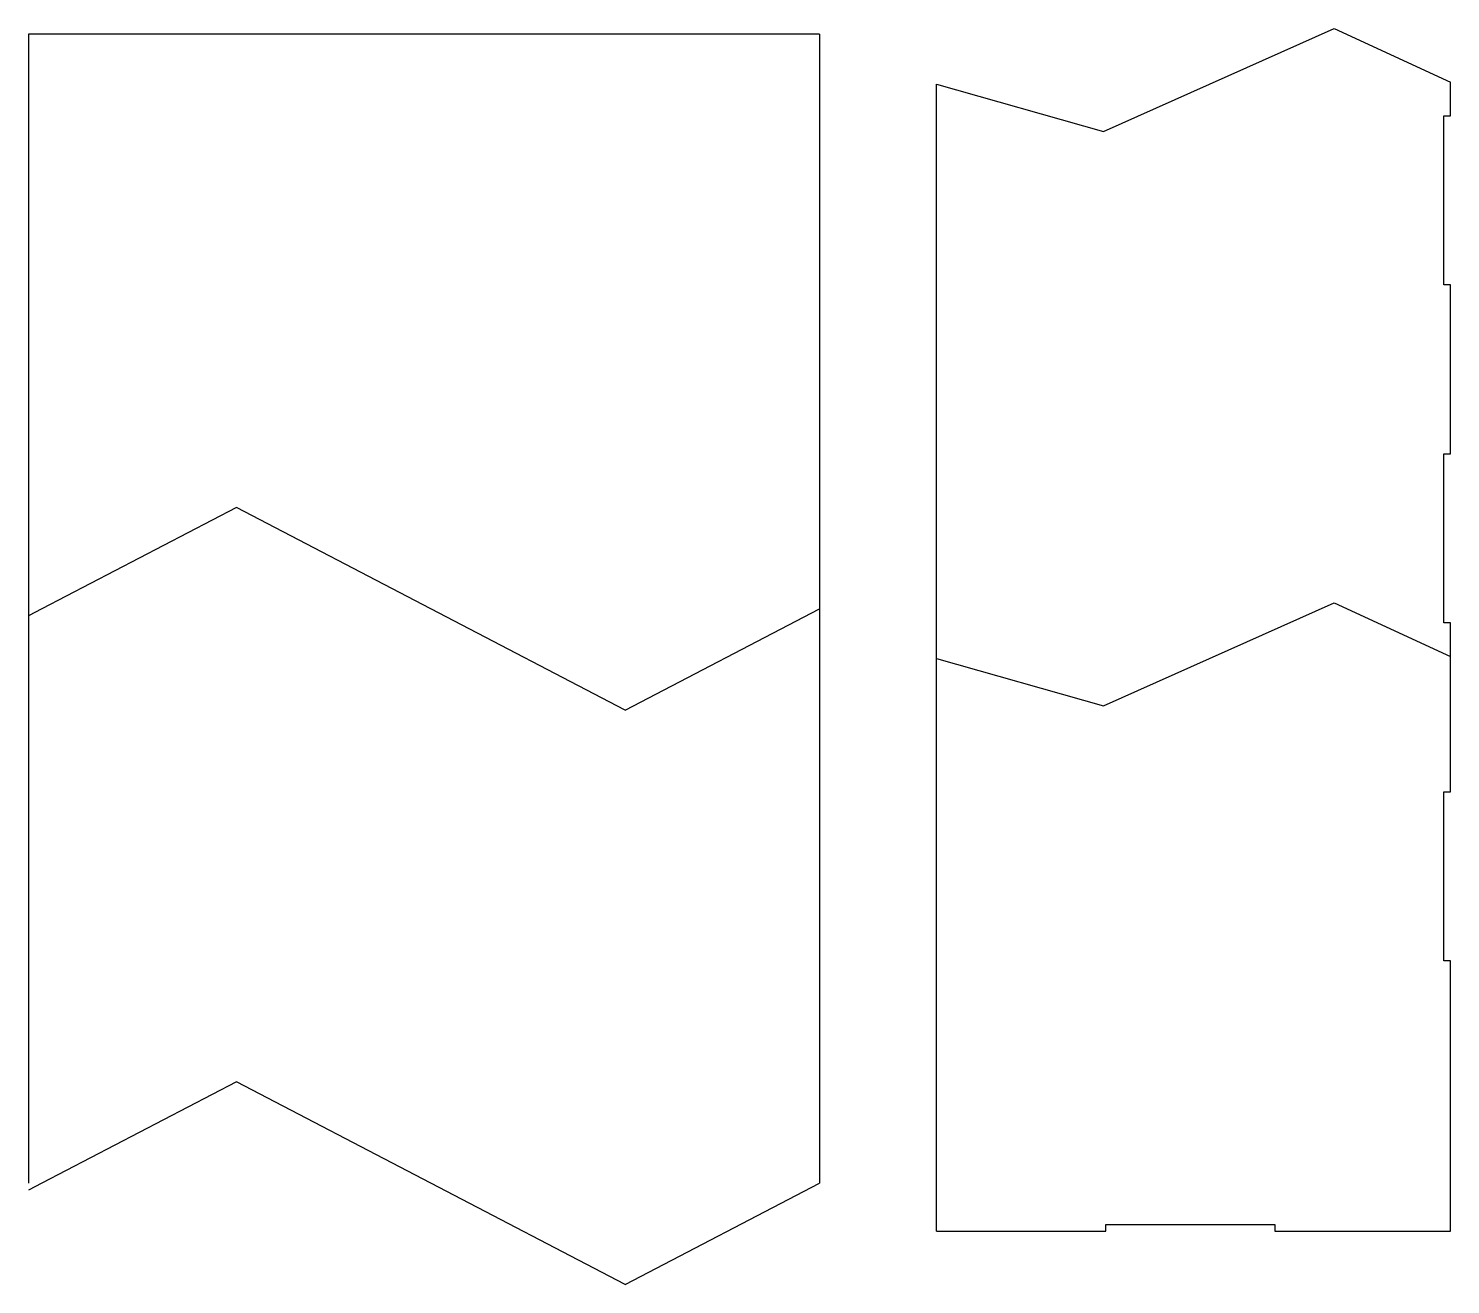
# Model space of a CAD drawing. Header units: millimetres. Extents: x 127 to 968, y 245 to 989.
import ezdxf

# ---------------------------------------------------------------- set-up
doc = ezdxf.new("R2010")
doc.units = ezdxf.units.MM

msp = doc.modelspace()

# ---------------------------------------------------------------- linework, layer by layer
for p, q in [((594.89, 985.19), (126.89, 985.19)), ((126.89, 985.19), (126.89, 645.19)), ((594.89, 985.19), (594.89, 475.19)), ((594.89, 985.19), (594.89, 645.19)), ((762.76, 927.73), (899.31, 988.66)), ((899.31, 988.66), (968.16, 956.84)), ((664.16, 955.7), (762.76, 927.73)), ((664.16, 615.7), (664.16, 955.7)), ((968.16, 936.84), (968.16, 956.84)), ((249.89, 705.19), (134.89, 645.19)), ((364.89, 645.19), (249.89, 705.19)), ((762.76, 587.73), (899.31, 648.66)), ((899.31, 648.66), (968.16, 616.84)), ((126.89, 645.19), (126.89, 305.19)), ((134.89, 645.19), (126.89, 641.02)), ((479.89, 585.19), (364.89, 645.19)), ((479.89, 585.19), (594.89, 645.19)), ((968.16, 616.84), (968.16, 636.84)), ((664.16, 615.7), (762.76, 587.73)), ((664.16, 276.84), (664.16, 615.7)), ((968.16, 536.84), (968.16, 616.84)), ((594.89, 475.19), (594.89, 305.19)), ((249.89, 365.19), (134.89, 305.19)), ((364.89, 305.19), (249.89, 365.19)), ((126.89, 305.19), (126.89, 305.19)), ((134.89, 305.19), (126.89, 301.02)), ((479.89, 245.19), (364.89, 305.19)), ((479.89, 245.19), (594.89, 305.19))]:
    msp.add_line(p, q)
at = {"color": 7, "linetype": 'Continuous', "lineweight": 25}
for p, q in [((964.16, 936.84), (968.16, 936.84)), ((964.16, 836.84), (964.16, 936.84)), ((968.16, 836.84), (964.16, 836.84)), ((968.16, 736.84), (968.16, 836.84)), ((964.16, 736.84), (968.16, 736.84)), ((964.16, 636.84), (964.16, 736.84)), ((968.16, 636.84), (964.16, 636.84)), ((964.16, 536.84), (968.16, 536.84)), ((964.16, 436.84), (964.16, 536.84)), ((968.16, 436.84), (964.16, 436.84)), ((968.16, 276.84), (968.16, 436.84)), ((764.16, 280.84), (864.16, 280.84)), ((764.16, 276.84), (764.16, 280.84)), ((864.16, 280.84), (864.16, 276.84)), ((664.16, 276.84), (764.16, 276.84)), ((864.16, 276.84), (968.16, 276.84))]:
    msp.add_line(p, q, dxfattribs=at)

doc.saveas('drawing.dxf')
